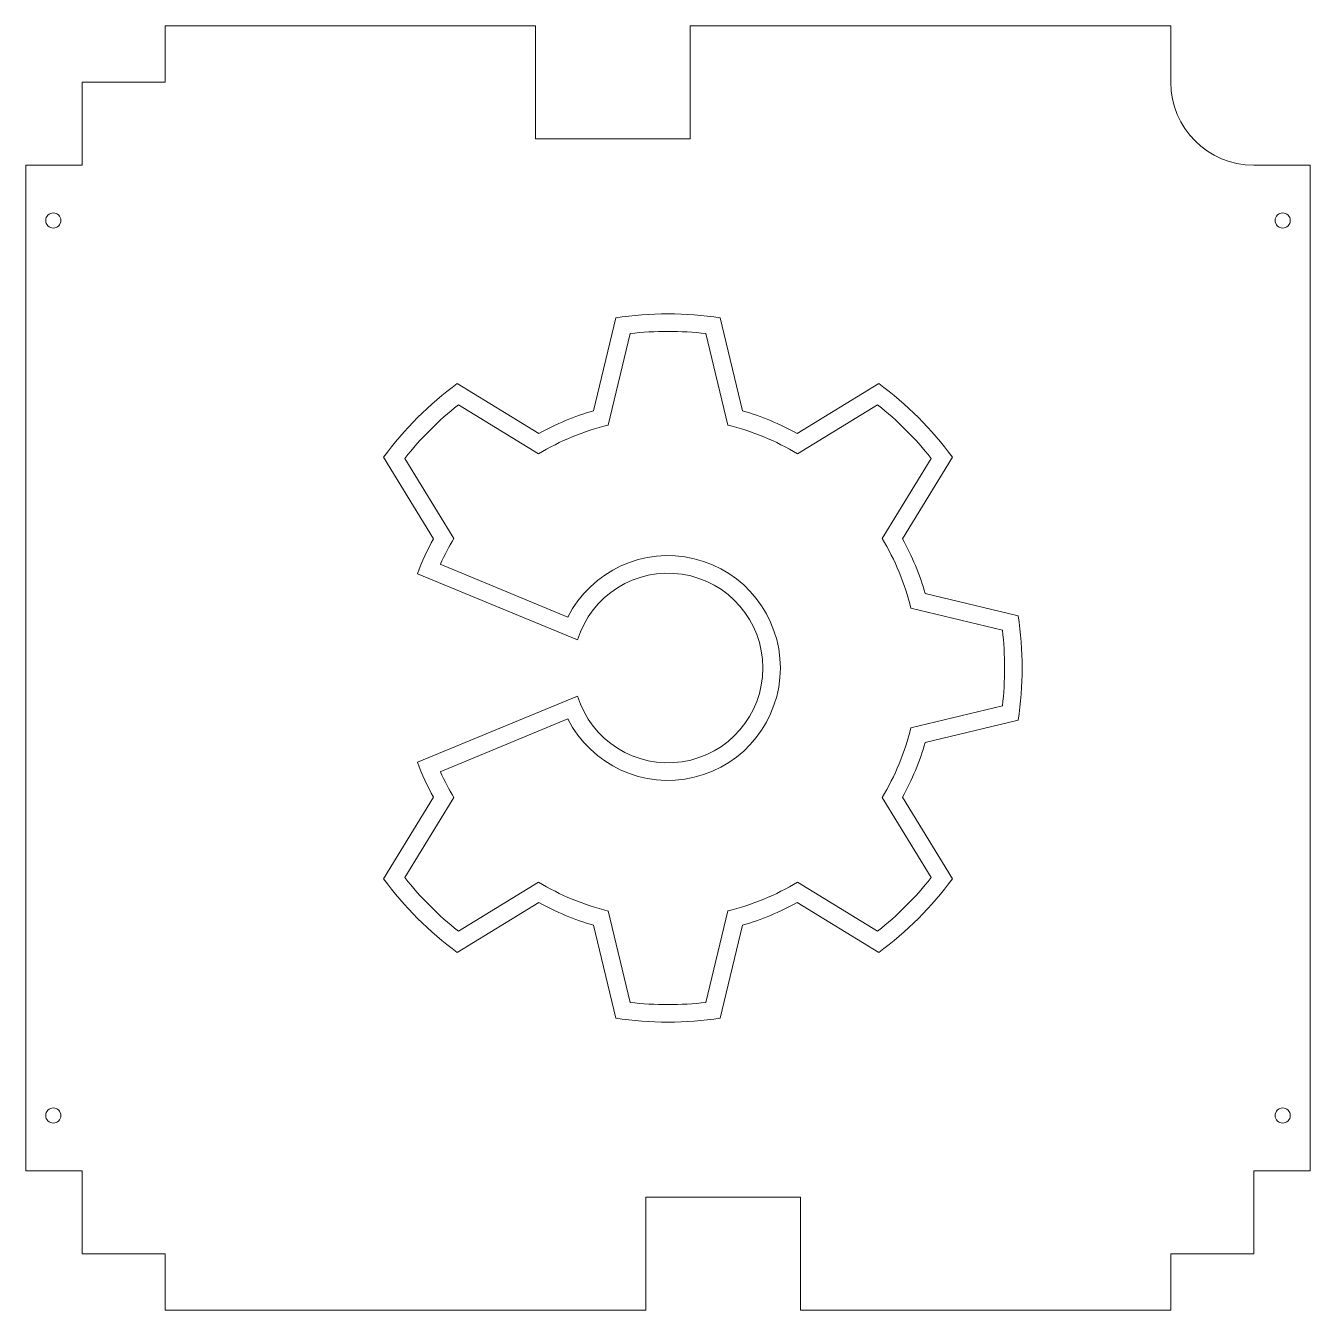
# Model space of a CAD drawing. Header units: millimetres. Extents: x -232 to 232, y -232 to 232.
import ezdxf

# ---------------------------------------------------------------- set-up
doc = ezdxf.new("R2010")
doc.units = ezdxf.units.MM

msp = doc.modelspace()

# ---------------------------------------------------------------- linework, layer by layer
at = {"color": 7, "linetype": 'Continuous', "lineweight": 15}
for p, q in [((-182, 232.5), (-182, 212)), ((-48, 232.5), (-182, 232.5)), ((-48, 191.5), (-48, 232.5)), ((8, 232.5), (8, 191.5)), ((182, 232.5), (8, 232.5)), ((182, 212), (182, 232.5)), ((-212, 212), (-212, 182)), ((-182, 212), (-212, 212)), ((8, 191.5), (-48, 191.5)), ((-232.5, 182), (-232.5, -182)), ((-212, 182), (-232.5, 182)), ((232.5, 182), (212, 182)), ((232.5, -182), (232.5, 182)), ((-18.9, 126.77), (-26.92, 93.11)), ((26.92, 93.11), (18.9, 126.77)), ((-13.74, 121.05), (-21.62, 87.96)), ((21.62, 87.96), (13.74, 121.05)), ((-46.81, 84.87), (-76.28, 103.01)), ((76.28, 103.01), (46.81, 84.87)), ((-46.91, 77.48), (-75.88, 95.31)), ((75.88, 95.31), (46.91, 77.48)), ((-103.01, 76.28), (-84.87, 46.81)), ((-95.31, 75.88), (-77.48, 46.91)), ((77.48, 46.91), (95.31, 75.88)), ((84.87, 46.81), (103.01, 76.28)), ((-82.41, 37.57), (-36.25, 18.45)), ((-90.71, 34.14), (-32.79, 10.15)), ((126.77, 18.9), (93.11, 26.92)), ((121.05, 13.74), (87.96, 21.62)), ((-32.79, -10.15), (-90.71, -34.14)), ((87.96, -21.62), (121.05, -13.74)), ((-36.25, -18.45), (-82.41, -37.57)), ((93.11, -26.92), (126.77, -18.9)), ((-84.87, -46.81), (-103.01, -76.28)), ((-77.48, -46.91), (-95.31, -75.88)), ((95.31, -75.88), (77.48, -46.91)), ((103.01, -76.28), (84.87, -46.81)), ((-75.88, -95.31), (-46.91, -77.48)), ((46.91, -77.48), (75.88, -95.31)), ((-76.28, -103.01), (-46.81, -84.87)), ((-21.62, -87.96), (-13.74, -121.05)), ((13.74, -121.05), (21.62, -87.96)), ((46.81, -84.87), (76.28, -103.01)), ((-26.92, -93.11), (-18.9, -126.77)), ((18.9, -126.77), (26.92, -93.11)), ((-232.5, -182), (-212, -182)), ((-212, -182), (-212, -212)), ((212, -182), (232.5, -182)), ((212, -212), (212, -182)), ((-8, -191.5), (48, -191.5)), ((-8, -232.5), (-8, -191.5)), ((48, -191.5), (48, -232.5)), ((-212, -212), (-182, -212)), ((-182, -212), (-182, -232.5)), ((182, -212), (212, -212)), ((182, -232.5), (182, -212)), ((-182, -232.5), (-8, -232.5)), ((48, -232.5), (182, -232.5))]:
    msp.add_line(p, q, dxfattribs=at)
for centre in [(-222.5, 162), (222.5, 162), (-222.5, -162), (222.5, -162)]:
    msp.add_circle(centre, 2.75, dxfattribs=at)
for centre, radius, start, end in [((212, 212), 30, 180, 270), ((0, 0), 128.17, 81.5194, 98.4806), ((0, 0), 121.83, 83.5248, 96.4752), ((0, 0), 128.17, 126.5194, 143.4806), ((0, 0), 128.17, 36.5194, 53.4806), ((0, 0), 121.83, 128.5248, 141.4752), ((0, 0), 96.92, 106.125, 118.875), ((0, 0), 96.92, 61.125, 73.875), ((0, 0), 121.83, 38.5248, 51.4752), ((0, 0), 90.57, 103.8092, 121.1908), ((0, 0), 90.57, 58.8092, 76.1908), ((0, 0), 96.93, 151.125, 159.3772), ((0, 0), 90.57, 148.8092, 155.4912), ((0, 0), 90.57, 13.8092, 31.1908), ((0, 0), 96.92, 16.125, 28.875), ((0, 0), 40.67, 206.9769, 153.0231), ((0, 0), 34.32, 197.1927, 162.8073), ((0, 0), 128.17, 351.5194, 8.4806), ((0, 0), 121.83, 353.5248, 6.4752), ((0, 0), 90.57, 328.8092, 346.1908), ((0, 0), 96.92, 331.125, 343.875), ((0, 0), 96.92, 200.6228, 208.875), ((0, 0), 90.57, 204.5088, 211.1908), ((0, 0), 128.17, 216.5194, 233.4806), ((0, 0), 121.83, 218.5248, 231.4752), ((0, 0), 90.58, 238.8092, 256.1908), ((0, 0), 90.57, 283.8092, 301.1908), ((0, 0), 121.83, 308.5248, 321.4752), ((0, 0), 128.17, 306.5194, 323.4806), ((0, 0), 96.92, 241.125, 253.875), ((0, 0), 96.92, 286.125, 298.875), ((0, 0), 121.83, 263.5248, 276.4752), ((0, 0), 128.17, 261.5194, 278.4806)]:
    msp.add_arc(centre, radius, start, end, dxfattribs=at)

doc.saveas('drawing.dxf')
